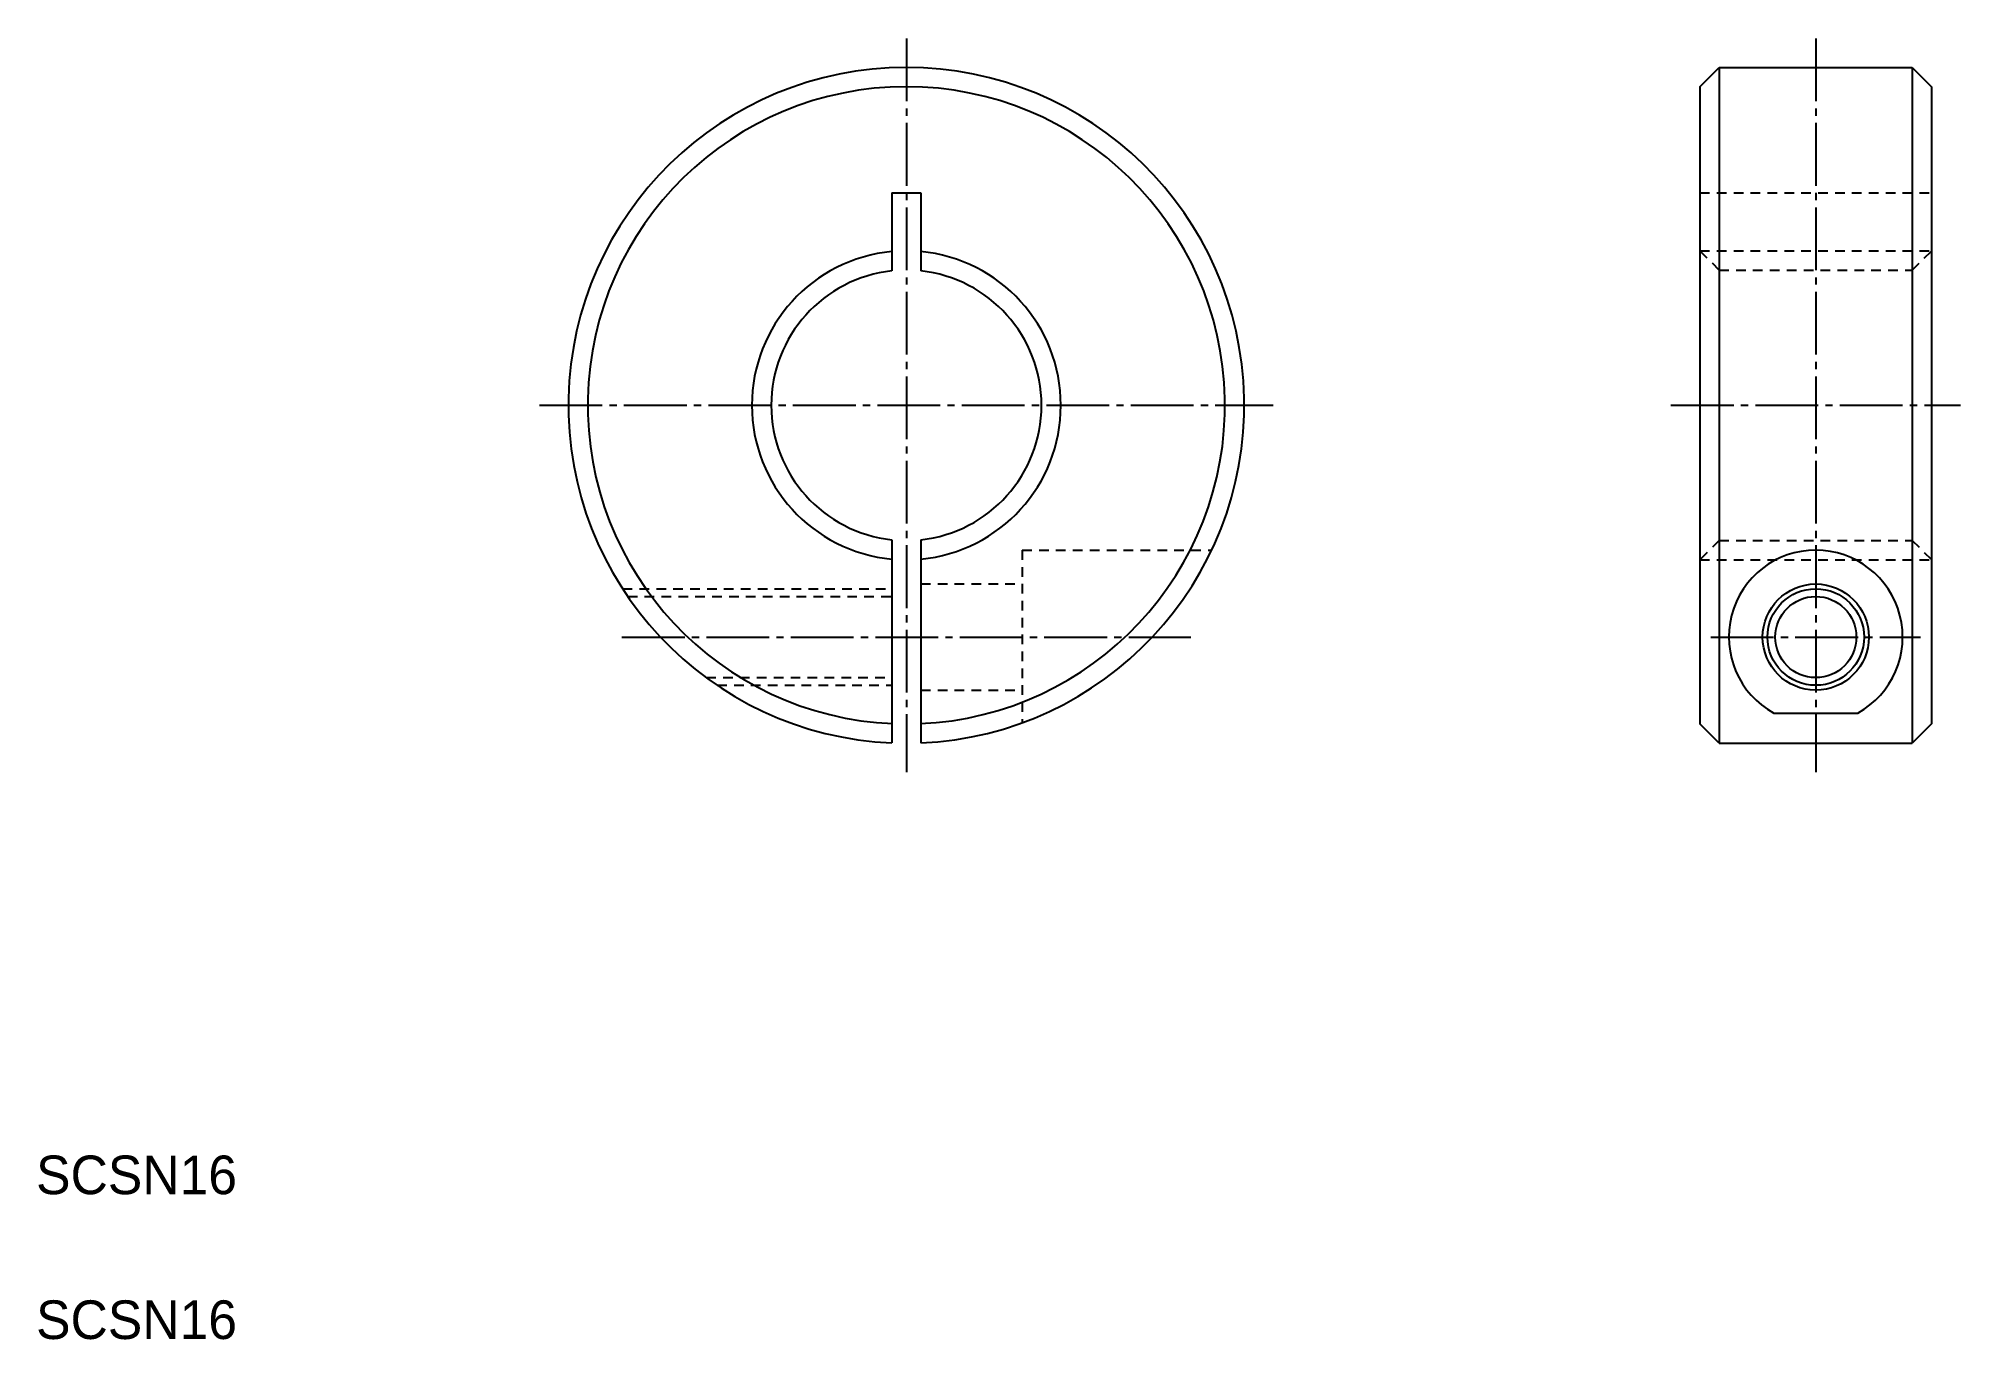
# Model space of a CAD drawing. Extents: x 5.1 to 104.7, y 5 to 72.4.
import ezdxf

# ---------------------------------------------------------------- set-up
doc = ezdxf.new("R2010")
doc.units = 0
doc.header["$LTSCALE"] = 0.25
doc.linetypes.add('CENTER', pattern=[17.5, 13, -1.5, 1.5, -1.5])
doc.linetypes.add('DASHED', pattern=[3.5, 2, -1.5])
doc.layers.get('0').update_dxf_attribs({"linetype": 'CONTINUOUS'})
doc.layers.add('CENTER', color=1, linetype='CENTER')

msp = doc.modelspace()

# ---------------------------------------------------------------- linework, layer by layer
at = {"color": 7, "linetype": 'CONTINUOUS'}
for p, q in [((91.167, 69.852), (92.167, 70.852)), ((92.167, 70.852), (92.167, 35.852)), ((92.167, 70.852), (102.167, 70.852)), ((102.167, 70.852), (102.167, 35.852)), ((102.167, 70.852), (103.167, 69.852)), ((91.167, 69.852), (91.167, 36.852)), ((103.167, 69.852), (103.167, 36.852)), ((49.32, 64.352), (49.32, 60.311)), ((49.32, 64.352), (50.82, 64.352)), ((50.82, 64.352), (50.82, 60.311)), ((49.32, 46.392), (49.32, 35.868)), ((50.82, 46.392), (50.82, 35.868)), ((92.167, 35.852), (91.167, 36.852)), ((94.991, 37.412), (99.342, 37.412)), ((103.167, 36.852), (102.167, 35.852)), ((92.167, 35.852), (102.167, 35.852))]:
    msp.add_line(p, q, dxfattribs=at)
at = {"color": 3, "linetype": 'DASHED'}
for p, q in [((91.167, 64.352), (103.167, 64.352)), ((91.167, 61.352), (103.167, 61.352)), ((92.167, 60.352), (91.167, 61.352)), ((102.167, 60.352), (103.167, 61.352)), ((92.167, 60.352), (102.167, 60.352)), ((56.07, 45.852), (65.881, 45.852)), ((56.07, 45.852), (56.07, 36.912)), ((92.167, 46.352), (91.167, 45.352)), ((92.167, 46.352), (102.167, 46.352)), ((102.167, 46.352), (103.167, 45.352)), ((91.167, 45.352), (103.167, 45.352)), ((35.373, 43.852), (49.32, 43.852)), ((50.82, 44.102), (56.07, 44.102)), ((35.639, 43.452), (49.32, 43.452)), ((39.704, 39.252), (49.32, 39.252)), ((40.272, 38.852), (49.32, 38.852)), ((50.82, 38.602), (56.07, 38.602))]:
    msp.add_line(p, q, dxfattribs=at)
for p, q in [((58.522, 45.852), (58.522, 45.852)), ((60.975, 45.852), (60.975, 45.852))]:
    msp.add_line(p, q)
at = {"color": 7, "linetype": 'CONTINUOUS'}
for radius in [2.75, 2.1]:
    msp.add_circle((97.167, 41.352), radius, dxfattribs=at)
at = {"color": 3, "linetype": 'CONTINUOUS'}
msp.add_circle((97.167, 41.352), 2.5, dxfattribs=at)
at = {"color": 7, "linetype": 'CONTINUOUS'}
for centre, radius, start, end in [((50.07, 53.352), 17.5, 272.45628, 267.5437), ((50.07, 53.352), 16.5, 272.45628, 267.5437), ((50.07, 53.352), 7, 96.15064, 263.84936), ((50.07, 53.352), 7, 276.15064, 83.84936), ((97.167, 41.352), 4.5, 298.90815, 241.09185)]:
    msp.add_arc(centre, radius, start, end, dxfattribs=at)
at = {"color": 3, "linetype": 'CONTINUOUS'}
for start, end in [(95.37938, 264.62063), (275.37938, 84.62062)]:
    msp.add_arc((50.07, 53.352), 8, start, end, dxfattribs=at)
at = {"layer": 'CENTER', "color": 1, "linetype": 'CENTER'}
for p, q in [((50.07, 72.352), (50.07, 34.352)), ((97.167, 72.352), (97.167, 34.352)), ((31.07, 53.352), (69.07, 53.352)), ((89.667, 53.352), (104.667, 53.352)), ((35.339, 41.352), (64.801, 41.352)), ((91.733, 41.352), (102.586, 41.352))]:
    msp.add_line(p, q, dxfattribs=at)

# ---------------------------------------------------------------- texts
for p in [(5, 12.5), (5, 5)]:
    msp.add_text('SCSN16', height=2).set_placement(p)

doc.saveas('drawing.dxf')
